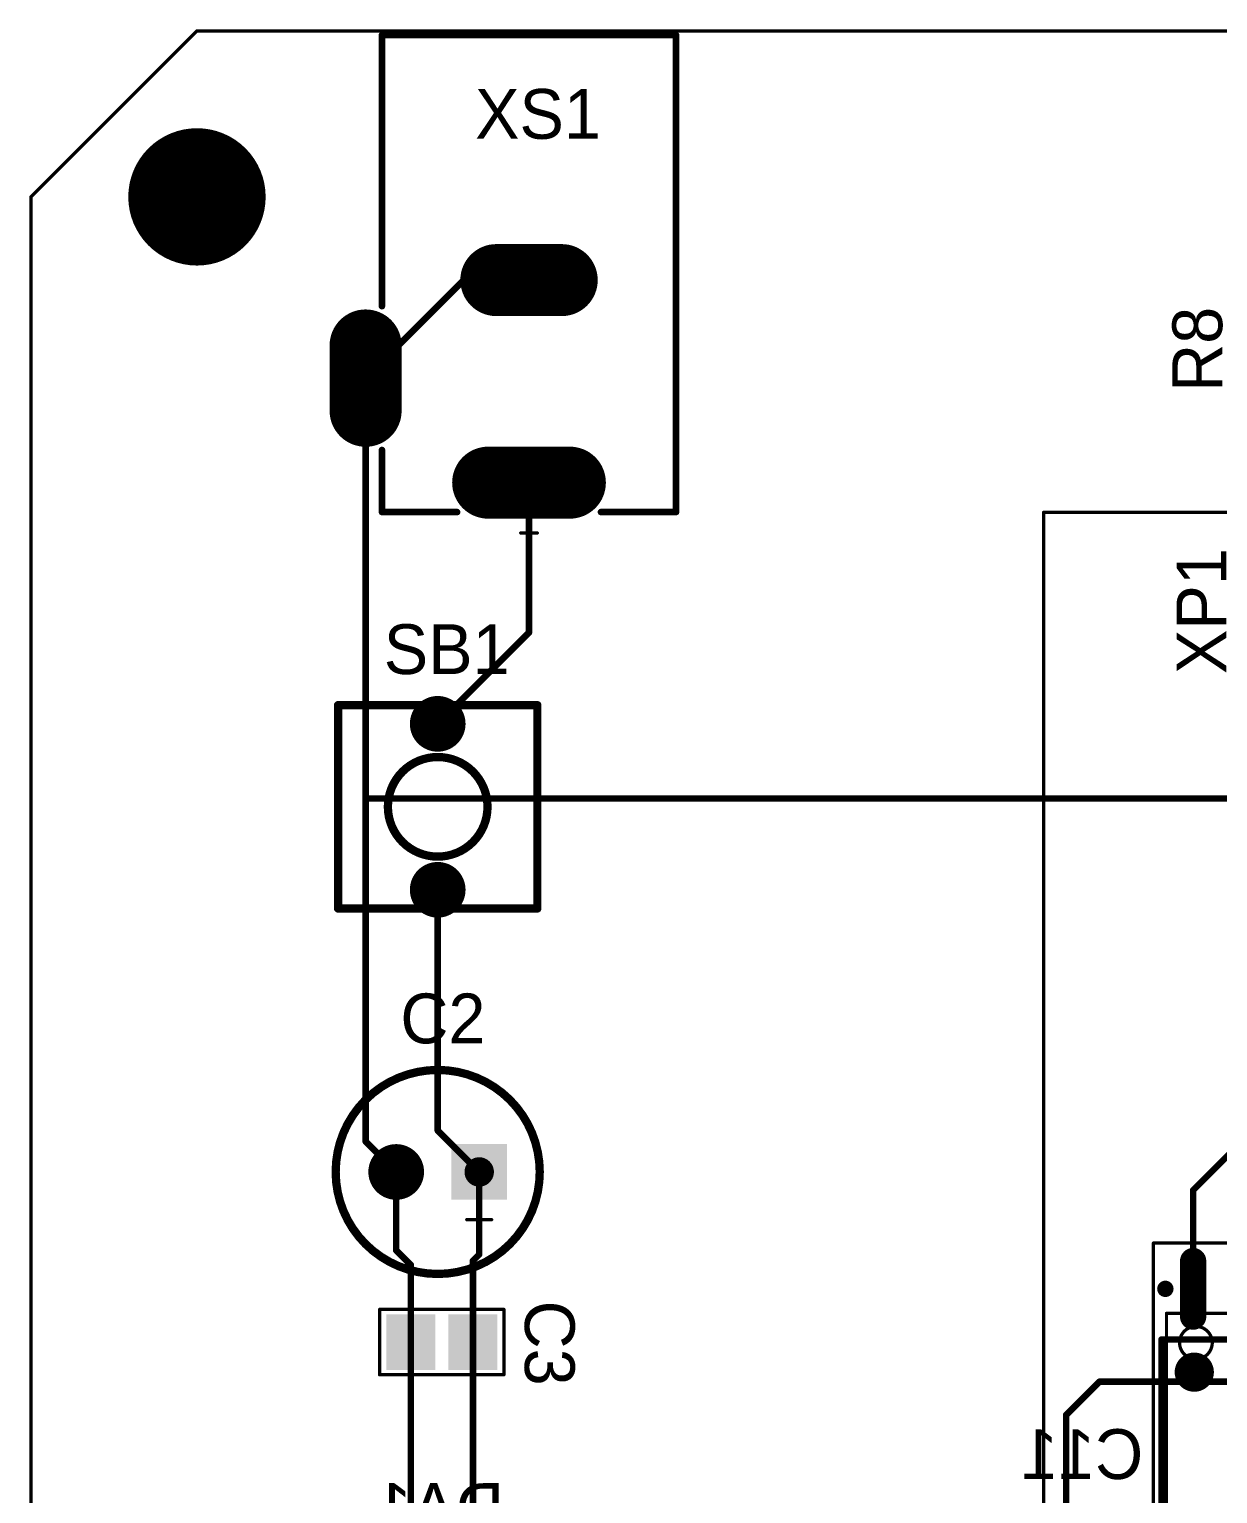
# Model space of a CAD drawing. Header units: millimetres. Extents: x 242 to 402, y 147 to 267.
# Drawn here: x 241.89 to 278.25, y 221.93 to 266.75 of the extents above; entities that cross this region are included whole.
import ezdxf

# ---------------------------------------------------------------- set-up
doc = ezdxf.new("R2010")
doc.units = ezdxf.units.MM
for name, color, linetype in [('BottomLayer', 5, 'Continuous'), ('BottomOverlay', 54, 'Continuous'), ('BottomPaste', 16, 'Continuous'), ('BottomSolder', 6, 'Continuous'), ('Mechanical1', 6, 'Continuous'), ('Mechanical13', 56, 'Continuous'), ('Mechanical15', 56, 'Continuous'), ('Mechanical2', 216, 'Continuous'), ('PadHoleLayer', 156, 'Continuous'), ('TopLayer', 1, 'Continuous'), ('TopOverlay', 2, 'Continuous'), ('TopSolder', 216, 'Continuous')]:
    doc.layers.add(name, color=color, linetype=linetype)

msp = doc.modelspace()

# ---------------------------------------------------------------- linework, layer by layer
at = {"layer": 'BottomLayer'}
for points, const_width in [([(246.015, 261.62, 1), (248.015, 261.62, 1)], 2), ([(255.675, 259.073, 1), (256.675, 259.073, 1)], 1), ([(257.675, 259.073, 1), (258.675, 259.073, 1)], 1), ([(255.125, 259.073, 1), (255.225, 259.073, 1)], 0.1), ([(255.125, 259.073, 1), (255.225, 259.073, 1)], 0.1), ([(257.125, 259.073, 1), (257.225, 259.073, 1)], 0.1), ([(251.675, 257.073, 1), (252.675, 257.073, 1)], 1), ([(251.675, 255.073, 1), (252.675, 255.073, 1)], 1), ([(252.125, 256.073, 1), (252.225, 256.073, 1)], 0.1), ([(252.125, 256.073, 1), (252.225, 256.073, 1)], 0.1), ([(255.425, 252.873, 1), (256.425, 252.873, 1)], 1), ([(257.925, 252.873, 1), (258.925, 252.873, 1)], 1), ([(257.125, 252.873, 1), (257.225, 252.873, 1)], 0.1), ([(257.125, 248.285, 1), (257.225, 248.285, 1)], 0.1), ([(257.125, 248.285, 1), (257.225, 248.285, 1)], 0.1), ([(254.006, 245.491, 1), (254.756, 245.491, 1)], 0.75), ([(254.331, 245.491, 1), (254.431, 245.491, 1)], 0.1), ([(252.172, 243.205, 1), (252.272, 243.205, 1)], 0.1), ([(254.006, 240.411, 1), (254.756, 240.411, 1)], 0.75), ([(254.331, 240.411, 1), (254.431, 240.411, 1)], 0.1), ([(254.331, 233.045, 1), (254.431, 233.045, 1)], 0.1), ([(254.331, 233.045, 1), (254.431, 233.045, 1)], 0.1), ([(252.125, 232.711, 1), (252.225, 232.711, 1)], 0.1), ([(252.125, 232.711, 1), (252.225, 232.711, 1)], 0.1), ([(252.736, 231.775, 1), (253.486, 231.775, 1)], 0.75), ([(253.061, 231.775, 1), (253.161, 231.775, 1)], 0.1), ([(253.061, 231.775, 1), (253.161, 231.775, 1)], 0.1), ([(255.601, 231.775, 1), (255.701, 231.775, 1)], 0.1), ([(255.601, 231.775, 1), (255.701, 231.775, 1)], 0.1), ([(277.445, 231.216, 1), (277.545, 231.216, 1)], 0.1), ([(277.445, 231.216, 1), (277.545, 231.216, 1)], 0.1), ([(253.061, 229.377, 1), (253.161, 229.377, 1)], 0.1), ([(253.061, 229.377, 1), (253.161, 229.377, 1)], 0.1), ([(255.408, 229.057, 1), (255.508, 229.057, 1)], 0.1), ([(255.408, 229.057, 1), (255.508, 229.057, 1)], 0.1), ([(255.601, 229.25, 1), (255.701, 229.25, 1)], 0.1), ([(255.601, 229.25, 1), (255.701, 229.25, 1)], 0.1), ([(277.345, 229.047, 1), (277.645, 229.047, 1)], 0.3), ([(253.508, 228.93, 1), (253.608, 228.93, 1)], 0.1), ([(253.508, 228.93, 1), (253.608, 228.93, 1)], 0.1), ([(277.445, 228.197, 1), (277.545, 228.197, 1)], 0.1), ([(277.345, 227.347, 1), (277.645, 227.347, 1)], 0.3), ([(253.508, 226.568, 1), (253.608, 226.568, 1)], 0.1), ([(253.508, 226.568, 1), (253.608, 226.568, 1)], 0.1), ([(255.408, 226.568, 1), (255.508, 226.568, 1)], 0.1), ([(255.408, 226.568, 1), (255.508, 226.568, 1)], 0.1)]:
    msp.add_lwpolyline(points, format="xyb", close=True, dxfattribs=dict(at, const_width=const_width))
for points, const_width in [([(258.175, 259.073), (256.175, 259.073)], 2), ([(252.175, 256.073), (255.175, 259.073)], 0.2), ([(255.175, 259.073), (257.175, 259.073)], 0.2), ([(252.175, 255.073), (252.175, 257.073)], 2), ([(252.175, 232.711), (252.175, 256.073)], 0.2), ([(258.425, 252.873), (255.925, 252.873)], 2), ([(257.175, 248.285), (257.175, 252.873)], 0.2), ([(254.381, 245.491), (257.175, 248.285)], 0.2), ([(252.222, 243.205), (278.79, 243.205)], 0.2), ([(277.495, 231.216), (287.122, 240.843)], 0.2), ([(254.381, 233.045), (254.381, 240.411)], 0.2), ([(254.381, 233.045), (255.651, 231.775)], 0.2), ([(252.175, 232.711), (253.111, 231.775)], 0.2), ([(253.111, 229.377), (253.111, 231.775)], 0.2), ([(255.651, 229.25), (255.651, 231.775)], 0.2), ([(277.495, 228.197), (277.495, 231.216)], 0.2), ([(253.111, 229.377), (253.558, 228.93)], 0.2), ([(255.458, 229.057), (255.651, 229.25)], 0.2), ([(255.458, 226.568), (255.458, 229.057)], 0.2), ([(277.495, 227.347), (277.495, 229.047)], 0.6), ([(253.558, 226.568), (253.558, 228.93)], 0.2), ([(253.558, 221.04), (253.558, 226.568)], 0.2), ([(255.458, 221.3), (255.458, 226.568)], 0.2)]:
    msp.add_lwpolyline(points, dxfattribs=dict(at, const_width=const_width))
for points in [[(254.901, 232.525), (254.901, 231.025), (256.401, 232.525), (256.401, 231.025)], [(252.908, 227.318), (252.908, 225.818), (254.208, 227.318), (254.208, 225.818)], [(254.808, 227.318), (254.808, 225.818), (256.108, 227.318), (256.108, 225.818)]]:
    msp.add_solid(points, dxfattribs=at)
at = {"layer": 'BottomOverlay'}
for points, const_width in [([(276.77, 228.197, 1), (276.52, 228.197, 1)], 0.25), ([(276.457, 228.197, 1), (276.582, 228.197, 1)], 0.125), ([(276.708, 228.197, 1), (276.832, 228.197, 1)], 0.125), ([(252.578, 227.568, 1), (252.628, 227.568, 1)], 0.05), ([(252.578, 227.568, 1), (252.628, 227.568, 1)], 0.05), ([(256.383, 227.568, 1), (256.433, 227.568, 1)], 0.05), ([(256.383, 227.568, 1), (256.433, 227.568, 1)], 0.05), ([(276.48, 226.647, 1), (276.58, 226.647, 1)], 0.1), ([(276.48, 226.647, 1), (276.58, 226.647, 1)], 0.1), ([(277.83, 225.647, 1), (277.23, 225.647, 1)], 0.6), ([(277.08, 225.647, 1), (277.38, 225.647, 1)], 0.3), ([(277.68, 225.647, 1), (277.98, 225.647, 1)], 0.3), ([(252.578, 225.568, 1), (252.628, 225.568, 1)], 0.05), ([(252.578, 225.568, 1), (252.628, 225.568, 1)], 0.05), ([(256.383, 225.668, 1), (256.433, 225.668, 1)], 0.05), ([(256.383, 225.668, 1), (256.433, 225.668, 1)], 0.05), ([(256.383, 225.568, 1), (256.433, 225.568, 1)], 0.05), ([(256.383, 225.568, 1), (256.433, 225.568, 1)], 0.05)]:
    msp.add_lwpolyline(points, format="xyb", close=True, dxfattribs=dict(at, const_width=const_width))
for points, const_width in [([(252.603, 225.568), (252.603, 227.568)], 0.1), ([(252.603, 227.568), (256.408, 227.568)], 0.1), ([(256.408, 225.668), (256.408, 227.568)], 0.1), ([(276.53, 226.647), (292.43, 226.647)], 0.2), ([(276.53, 220.647), (276.53, 226.647)], 0.2), ([(252.603, 225.568), (256.408, 225.568)], 0.1), ([(256.408, 225.568), (256.408, 225.668)], 0.1)]:
    msp.add_lwpolyline(points, dxfattribs=dict(at, const_width=const_width))
at = {"layer": 'BottomPaste', "const_width": 0.6}
msp.add_lwpolyline([(277.495, 227.347), (277.495, 229.047)], dxfattribs=at)
at = {"layer": 'BottomPaste', "const_width": 0.3}
for points in [[(277.345, 229.047, 1), (277.645, 229.047, 1)], [(277.345, 227.347, 1), (277.645, 227.347, 1)]]:
    msp.add_lwpolyline(points, format="xyb", close=True, dxfattribs=at)
at = {"layer": 'BottomPaste'}
for points in [[(252.908, 227.318), (252.908, 225.818), (254.208, 227.318), (254.208, 225.818)], [(254.808, 227.318), (254.808, 225.818), (256.108, 227.318), (256.108, 225.818)]]:
    msp.add_solid(points, dxfattribs=at)
at = {"layer": 'BottomSolder'}
for points, const_width in [([(245.964, 261.62, 1), (248.066, 261.62, 1)], 2.102), ([(255.624, 259.073, 1), (256.726, 259.073, 1)], 1.102), ([(257.624, 259.073, 1), (258.726, 259.073, 1)], 1.102), ([(251.624, 257.073, 1), (252.726, 257.073, 1)], 1.102), ([(251.624, 255.073, 1), (252.726, 255.073, 1)], 1.102), ([(255.374, 252.873, 1), (256.476, 252.873, 1)], 1.102), ([(257.874, 252.873, 1), (258.976, 252.873, 1)], 1.102), ([(253.955, 245.491, 1), (254.807, 245.491, 1)], 0.852), ([(253.955, 240.411, 1), (254.807, 240.411, 1)], 0.852), ([(252.685, 231.775, 1), (253.537, 231.775, 1)], 0.852), ([(277.294, 229.047, 1), (277.696, 229.047, 1)], 0.402), ([(277.294, 227.347, 1), (277.696, 227.347, 1)], 0.402)]:
    msp.add_lwpolyline(points, format="xyb", close=True, dxfattribs=dict(at, const_width=const_width))
for points, const_width in [([(258.175, 259.073), (256.175, 259.073)], 2.203), ([(252.175, 255.073), (252.175, 257.073)], 2.203), ([(258.425, 252.873), (255.925, 252.873)], 2.203), ([(277.495, 227.347), (277.495, 229.047)], 0.803)]:
    msp.add_lwpolyline(points, dxfattribs=dict(at, const_width=const_width))
for points in [[(254.799, 232.627), (254.799, 230.923), (256.503, 232.627), (256.503, 230.923)], [(252.806, 227.42), (252.806, 225.716), (254.31, 227.42), (254.31, 225.716)], [(254.706, 227.42), (254.706, 225.716), (256.21, 227.42), (256.21, 225.716)]]:
    msp.add_solid(points, dxfattribs=at)
at = {"layer": 'Mechanical1'}
for points, const_width in [([(256.175, 259.073), (258.175, 259.073)], 1), ([(252.175, 255.073), (252.175, 257.073)], 1), ([(255.925, 252.873), (258.425, 252.873)], 1), ([(272.923, 216.408), (272.923, 251.968)], 0.1), ([(272.923, 251.968), (352.933, 251.968)], 0.1)]:
    msp.add_lwpolyline(points, dxfattribs=dict(at, const_width=const_width))
for points, const_width in [([(255.925, 259.073, 1), (256.425, 259.073, 1)], 0.5), ([(257.925, 259.073, 1), (258.425, 259.073, 1)], 0.5), ([(251.925, 257.073, 1), (252.425, 257.073, 1)], 0.5), ([(251.925, 255.073, 1), (252.425, 255.073, 1)], 0.5), ([(255.675, 252.873, 1), (256.175, 252.873, 1)], 0.5), ([(258.175, 252.873, 1), (258.675, 252.873, 1)], 0.5), ([(272.898, 251.968, 1), (272.948, 251.968, 1)], 0.05), ([(272.898, 251.968, 1), (272.948, 251.968, 1)], 0.05)]:
    msp.add_lwpolyline(points, format="xyb", close=True, dxfattribs=dict(at, const_width=const_width))
at = {"layer": 'Mechanical13', "const_width": 0.1}
for points in [[(276.68, 227.447), (292.28, 227.447)], [(276.68, 219.847), (276.68, 227.447)]]:
    msp.add_lwpolyline(points, dxfattribs=at)
at = {"layer": 'Mechanical13'}
for points, const_width in [([(276.655, 227.447, 1), (276.705, 227.447, 1)], 0.05), ([(276.655, 227.447, 1), (276.705, 227.447, 1)], 0.05), ([(278.08, 226.547, 1), (277.08, 226.547, 1)], 0.1), ([(277.055, 226.547, 1), (277.105, 226.547, 1)], 0.05), ([(278.055, 226.547, 1), (278.105, 226.547, 1)], 0.05)]:
    msp.add_lwpolyline(points, format="xyb", close=True, dxfattribs=dict(at, const_width=const_width))
at = {"layer": 'Mechanical15', "const_width": 0.1}
for points in [[(241.935, 261.62), (247.015, 266.7)], [(247.015, 266.7), (396.875, 266.7)], [(241.935, 151.892), (241.935, 261.62)], [(247.015, 261.62), (247.015, 261.62)], [(276.28, 229.597), (292.68, 229.597)], [(276.28, 217.697), (276.28, 229.597)]]:
    msp.add_lwpolyline(points, dxfattribs=at)
at = {"layer": 'Mechanical15', "const_width": 0.05}
for points in [[(246.99, 266.7, 1), (247.04, 266.7, 1)], [(246.99, 266.7, 1), (247.04, 266.7, 1)], [(241.91, 261.62, 1), (241.96, 261.62, 1)], [(241.91, 261.62, 1), (241.96, 261.62, 1)], [(246.99, 261.62, 1), (247.04, 261.62, 1)], [(246.99, 261.62, 1), (247.04, 261.62, 1)], [(276.255, 229.597, 1), (276.305, 229.597, 1)], [(276.255, 229.597, 1), (276.305, 229.597, 1)]]:
    msp.add_lwpolyline(points, format="xyb", close=True, dxfattribs=at)
at = {"layer": 'Mechanical2', "const_width": 2.016}
for points in [[(256.175, 259.073), (258.175, 259.073)], [(252.175, 255.073), (252.175, 257.073)], [(255.925, 252.873), (258.425, 252.873)]]:
    msp.add_lwpolyline(points, dxfattribs=at)
at = {"layer": 'Mechanical2', "const_width": 1.008}
for points in [[(255.671, 259.073, 1), (256.679, 259.073, 1)], [(257.671, 259.073, 1), (258.679, 259.073, 1)], [(251.671, 257.073, 1), (252.679, 257.073, 1)], [(251.671, 255.073, 1), (252.679, 255.073, 1)], [(255.421, 252.873, 1), (256.429, 252.873, 1)], [(257.921, 252.873, 1), (258.929, 252.873, 1)]]:
    msp.add_lwpolyline(points, format="xyb", close=True, dxfattribs=at)
at = {"layer": 'PadHoleLayer'}
for points, const_width in [([(246.265, 261.62, 1), (247.765, 261.62, 1)], 1.5), ([(256.8, 259.073, 1), (257.55, 259.073, 1)], 0.75), ([(251.8, 256.073, 1), (252.55, 256.073, 1)], 0.75), ([(256.8, 252.873, 1), (257.55, 252.873, 1)], 0.75), ([(254.156, 245.491, 1), (254.606, 245.491, 1)], 0.45), ([(254.156, 240.411, 1), (254.606, 240.411, 1)], 0.45), ([(252.886, 231.775, 1), (253.336, 231.775, 1)], 0.45), ([(255.426, 231.775, 1), (255.876, 231.775, 1)], 0.45)]:
    msp.add_lwpolyline(points, format="xyb", close=True, dxfattribs=dict(at, const_width=const_width))
at = {"layer": 'TopLayer'}
for points, const_width in [([(246.015, 261.62, 1), (248.015, 261.62, 1)], 2), ([(255.675, 259.073, 1), (256.675, 259.073, 1)], 1), ([(257.675, 259.073, 1), (258.675, 259.073, 1)], 1), ([(251.675, 257.073, 1), (252.675, 257.073, 1)], 1), ([(251.675, 255.073, 1), (252.675, 255.073, 1)], 1), ([(255.425, 252.873, 1), (256.425, 252.873, 1)], 1), ([(257.925, 252.873, 1), (258.925, 252.873, 1)], 1), ([(254.006, 245.491, 1), (254.756, 245.491, 1)], 0.75), ([(254.006, 240.411, 1), (254.756, 240.411, 1)], 0.75), ([(252.736, 231.775, 1), (253.486, 231.775, 1)], 0.75), ([(274.585, 225.359, 1), (274.685, 225.359, 1)], 0.1), ([(274.585, 225.359, 1), (274.685, 225.359, 1)], 0.1), ([(273.559, 224.333, 1), (273.659, 224.333, 1)], 0.1), ([(273.559, 224.333, 1), (273.659, 224.333, 1)], 0.1)]:
    msp.add_lwpolyline(points, format="xyb", close=True, dxfattribs=dict(at, const_width=const_width))
for points, const_width in [([(258.175, 259.073), (256.175, 259.073)], 2), ([(252.175, 255.073), (252.175, 257.073)], 2), ([(258.425, 252.873), (255.925, 252.873)], 2), ([(273.609, 224.333), (274.635, 225.359)], 0.2), ([(274.635, 225.359), (281.94, 225.359)], 0.2), ([(273.609, 217.424), (273.609, 224.333)], 0.2)]:
    msp.add_lwpolyline(points, dxfattribs=dict(at, const_width=const_width))
msp.add_solid([(254.901, 232.525), (254.901, 231.025), (256.401, 232.525), (256.401, 231.025)], dxfattribs=at)
at = {"layer": 'TopOverlay'}
for points, const_width in [([(252.675, 258.273), (252.675, 266.573)], 0.2), ([(252.675, 266.573), (261.675, 266.573)], 0.2), ([(261.675, 251.973), (261.675, 266.573)], 0.2), ([(252.675, 251.973), (252.675, 253.873)], 0.2), ([(252.675, 251.973), (254.975, 251.973)], 0.2), ([(259.375, 251.973), (261.675, 251.973)], 0.2), ([(257.175, 251.079), (257.175, 251.587)], 0.1), ([(256.921, 251.333), (257.429, 251.333)], 0.1), ([(251.333, 246.062), (257.429, 246.062)], 0.254), ([(251.333, 239.903), (251.333, 245.999)], 0.254), ([(257.429, 239.903), (257.429, 246.062)], 0.254), ([(251.333, 239.839), (257.429, 239.839)], 0.254), ([(255.651, 229.934), (255.651, 230.696)], 0.1), ([(255.27, 230.315), (256.032, 230.315)], 0.1)]:
    msp.add_lwpolyline(points, dxfattribs=dict(at, const_width=const_width))
for points, const_width in [([(252.625, 266.573, 1), (252.725, 266.573, 1)], 0.1), ([(252.625, 266.573, 1), (252.725, 266.573, 1)], 0.1), ([(261.625, 266.573, 1), (261.725, 266.573, 1)], 0.1), ([(261.625, 266.573, 1), (261.725, 266.573, 1)], 0.1), ([(252.625, 258.273, 1), (252.725, 258.273, 1)], 0.1), ([(252.625, 253.873, 1), (252.725, 253.873, 1)], 0.1), ([(252.625, 251.973, 1), (252.725, 251.973, 1)], 0.1), ([(252.625, 251.973, 1), (252.725, 251.973, 1)], 0.1), ([(254.925, 251.973, 1), (255.025, 251.973, 1)], 0.1), ([(259.325, 251.973, 1), (259.425, 251.973, 1)], 0.1), ([(261.625, 251.973, 1), (261.725, 251.973, 1)], 0.1), ([(261.625, 251.973, 1), (261.725, 251.973, 1)], 0.1), ([(257.15, 251.587, 1), (257.2, 251.587, 1)], 0.05), ([(256.896, 251.333, 1), (256.946, 251.333, 1)], 0.05), ([(257.15, 251.079, 1), (257.2, 251.079, 1)], 0.05), ([(257.404, 251.333, 1), (257.454, 251.333, 1)], 0.05), ([(251.269, 246.062, 1), (251.397, 246.062, 1)], 0.127), ([(251.269, 245.999, 1), (251.397, 245.999, 1)], 0.127), ([(257.365, 246.062, 1), (257.493, 246.062, 1)], 0.127), ([(257.365, 246.062, 1), (257.493, 246.062, 1)], 0.127), ([(255.905, 242.951, 1), (252.857, 242.951, 1)], 0.254), ([(252.793, 242.951, 1), (252.921, 242.951, 1)], 0.127), ([(255.841, 242.951, 1), (255.969, 242.951, 1)], 0.127), ([(251.269, 239.903, 1), (251.397, 239.903, 1)], 0.127), ([(251.269, 239.839, 1), (251.397, 239.839, 1)], 0.127), ([(257.365, 239.903, 1), (257.493, 239.903, 1)], 0.127), ([(257.365, 239.839, 1), (257.493, 239.839, 1)], 0.127), ([(257.503, 231.775, 1), (251.259, 231.775, 1)], 0.254), ([(251.196, 231.775, 1), (251.323, 231.775, 1)], 0.127), ([(257.439, 231.775, 1), (257.566, 231.775, 1)], 0.127), ([(255.626, 230.696, 1), (255.676, 230.696, 1)], 0.05), ([(255.245, 230.315, 1), (255.295, 230.315, 1)], 0.05), ([(255.626, 229.934, 1), (255.676, 229.934, 1)], 0.05), ([(256.007, 230.315, 1), (256.057, 230.315, 1)], 0.05)]:
    msp.add_lwpolyline(points, format="xyb", close=True, dxfattribs=dict(at, const_width=const_width))
at = {"layer": 'TopSolder'}
for points, const_width in [([(245.964, 261.62, 1), (248.066, 261.62, 1)], 2.102), ([(255.624, 259.073, 1), (256.726, 259.073, 1)], 1.102), ([(257.624, 259.073, 1), (258.726, 259.073, 1)], 1.102), ([(251.624, 257.073, 1), (252.726, 257.073, 1)], 1.102), ([(251.624, 255.073, 1), (252.726, 255.073, 1)], 1.102), ([(255.374, 252.873, 1), (256.476, 252.873, 1)], 1.102), ([(257.874, 252.873, 1), (258.976, 252.873, 1)], 1.102), ([(253.955, 245.491, 1), (254.807, 245.491, 1)], 0.852), ([(253.955, 240.411, 1), (254.807, 240.411, 1)], 0.852), ([(252.685, 231.775, 1), (253.537, 231.775, 1)], 0.852)]:
    msp.add_lwpolyline(points, format="xyb", close=True, dxfattribs=dict(at, const_width=const_width))
at = {"layer": 'TopSolder', "const_width": 2.203}
for points in [[(258.175, 259.073), (256.175, 259.073)], [(252.175, 255.073), (252.175, 257.073)], [(258.425, 252.873), (255.925, 252.873)]]:
    msp.add_lwpolyline(points, dxfattribs=at)
at = {"layer": 'TopSolder'}
msp.add_solid([(254.799, 232.627), (254.799, 230.923), (256.503, 232.627), (256.503, 230.923)], dxfattribs=at)

# ---------------------------------------------------------------- texts
at = {"layer": 'BottomOverlay'}
msp.add_text('C3', height=1.524, rotation=270, dxfattribs=at).set_placement((257.048, 227.838))
at = {"layer": 'BottomOverlay', "text_generation_flag": 2}
for s, p in [('C11', (275.971, 222.377)), ('DA1', (256.413, 220.726))]:
    msp.add_text(s, height=1.524, rotation=360, dxfattribs=at).set_placement(p)
at = {"layer": 'TopOverlay'}
for s, rotation, p in [('XS1', 360, (255.524, 263.398)), ('R8', 90, (278.384, 255.651)), ('XP1', 90, (278.511, 247.015)), ('SB1', 360, (252.73, 247.015))]:
    msp.add_text(s, height=1.524, rotation=rotation, dxfattribs=at).set_placement(p)
msp.add_text('C2', height=1.524, dxfattribs=at).set_placement((253.238, 235.712))

doc.saveas('drawing.dxf')
